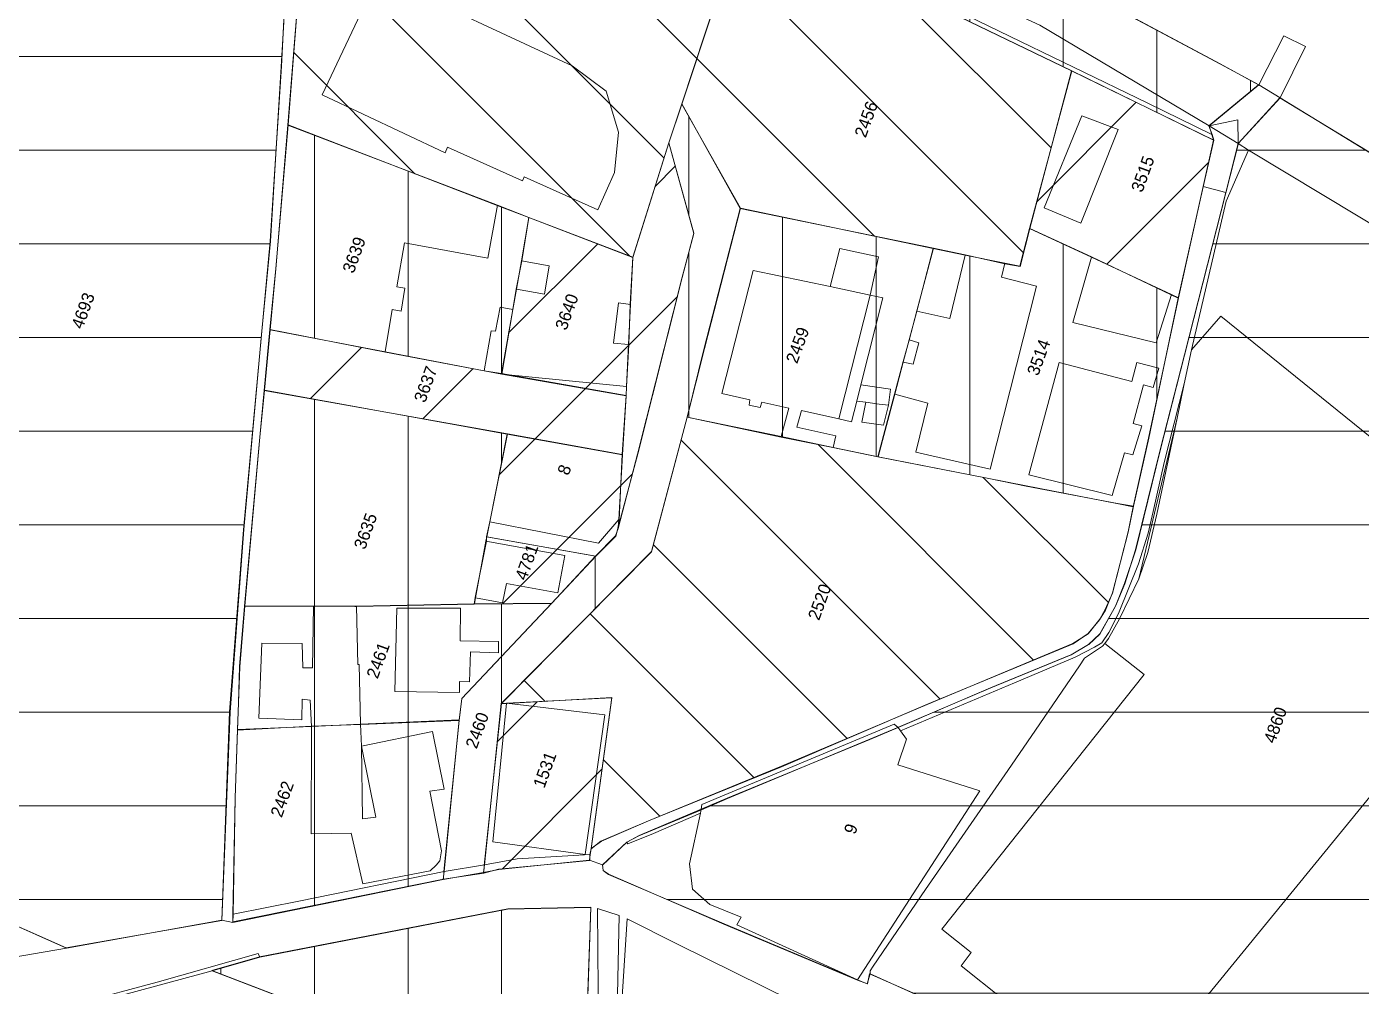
# Model space of a CAD drawing. Header units: metres. Extents: x -334141 to -333355, y -28147 to -27441.
# Drawn here: x -333909.1 to -333773.3, y -27650.4 to -27552.8 of the extents above; entities that cross this region are included whole.
import ezdxf

# ---------------------------------------------------------------- set-up
doc = ezdxf.new("R2010")
doc.units = ezdxf.units.M
for name, color, linetype, lineweight, true_color in [('EB-04-GRAIN-285-886', 7, 'CONTINUOUS', 18, 0xded5c8), ('EB-04-GRAIN-886-2329', 7, 'CONTINUOUS', 18, 0xc8bcac), ('EB-04-GRAIN-OVER-2329', 7, 'CONTINUOUS', 18, 0x9a856d), ('EB-04-GRAIN-UNDER-285', 7, 'CONTINUOUS', 18, 0xeee9e1), ('EB-BASE-DIVIDING', 7, 'CONTINUOUS', 18, 0xc8bcac), ('EB-BASE-EASEMENTS', 7, 'CONTINUOUS', 18, 0x71806b), ('EB-BASE-PARCEL-NUMBERS', 7, 'CONTINUOUS', 9, 0x8a8d90), ('EB-BASE-PARCELS', 7, 'CONTINUOUS', 18, 0x8a8d90), ('EB-BASE-SECTIONS', 7, 'CONTINUOUS', 9, 0xded8cf), ('EB-BASE-SHEETS', 7, 'CONTINUOUS', 9, 0xded8cf), ('EB-BASE-STRUCTURES', 7, 'CONTINUOUS', 18, 0x4e504d)]:
    doc.layers.add(name, color=color, linetype=linetype, lineweight=lineweight, true_color=true_color)
doc.styles.add('OD-INTER', font='Inter.ttf')

msp = doc.modelspace()

# ---------------------------------------------------------------- hatches: boundary and pattern name
at = {"layer": 'EB-04-GRAIN-285-886', "transparency": 33554630}
h = msp.add_hatch(dxfattribs=at)
h.set_pattern_fill('ANSI31', color=256, scale=3, angle=45)
h.paths.add_polyline_path([(-333878.1, -27527.64), (-333876.05, -27524.71), (-333874.23, -27520.22), (-333858.86, -27525.54), (-333841.22, -27531.71), (-333840.94, -27531.83), (-333831.71, -27535.16), (-333821.93, -27538.83), (-333810.75, -27544.56), (-333801.83, -27548.98), (-333787.66, -27556.58), (-333783.75, -27558.72), (-333788.81, -27562.87), (-333788.47, -27563.77), (-333788.3, -27564.33), (-333802.77, -27557.27), (-333826.35, -27545.89), (-333836.41, -27542.32), (-333849.57, -27537.64), (-333849.57, -27537.52), (-333878.1, -27527.64)])
h = msp.add_hatch(dxfattribs=at)
h.set_pattern_fill('ANSI31', color=256, scale=3, angle=45)
h.paths.add_polyline_path([(-333848.95, -27603.82), (-333846.92, -27596.23), (-333842.4, -27578.3), (-333841.22, -27573.79), (-333843.76, -27564.59), (-333842.42, -27560.65), (-333836.5, -27571.29), (-333840.15, -27585.48), (-333841.88, -27592.52), (-333845.51, -27606.16), (-333852.61, -27613.35), (-333860.78, -27621.61), (-333862.56, -27638.09), (-333862.59, -27638.86), (-333866.68, -27639.49), (-333866.66, -27638.72), (-333865.09, -27623.34), (-333864.83, -27621.13), (-333855.7, -27611.46), (-333851.17, -27606.63), (-333849.16, -27604.59), (-333848.95, -27603.82)])
h = msp.add_hatch(dxfattribs=at)
h.set_pattern_fill('ANSI31', color=256, scale=3, angle=45)
h.paths.add_polyline_path([(-333882.49, -27562.78), (-333861.21, -27570.97), (-333858.01, -27572.19), (-333858.72, -27576.61), (-333859.29, -27579.48), (-333859.64, -27581.57), (-333860.79, -27588.08), (-333862.54, -27587.8), (-333872.57, -27585.89), (-333884.34, -27583.59), (-333883.75, -27577.39), (-333882.49, -27562.78)])
h = msp.add_hatch(dxfattribs=at)
h.set_pattern_fill('ANSI31', color=256, scale=3, angle=45)
h.paths.add_polyline_path([(-333832.32, -27594.53), (-333841.88, -27592.52), (-333840.15, -27585.48), (-333836.5, -27571.29), (-333816.83, -27575.31), (-333818.54, -27581.69), (-333819.29, -27584.66), (-333819.93, -27586.86), (-333820.78, -27590.16), (-333822.49, -27596.54), (-333827.08, -27595.6), (-333832.32, -27594.53)])
h = msp.add_hatch(dxfattribs=at)
h.set_pattern_fill('ANSI31', color=256, scale=3, angle=45)
h.paths.add_polyline_path([(-333807.41, -27599.51), (-333811.36, -27598.71), (-333822.49, -27596.54), (-333820.78, -27590.16), (-333819.93, -27586.86), (-333819.29, -27584.66), (-333818.54, -27581.69), (-333816.83, -27575.31), (-333813.62, -27575.98), (-333809.58, -27576.9), (-333808.01, -27577.18), (-333807.04, -27573.33), (-333800.76, -27576.21), (-333792.65, -27580.05), (-333791.92, -27580.41), (-333794.93, -27594.63), (-333796.47, -27601.57), (-333798.12, -27601.28), (-333807.41, -27599.51)])
h = msp.add_hatch(dxfattribs=at)
h.set_pattern_fill('ANSI31', color=256, scale=3, angle=45)
h.paths.add_polyline_path([(-333884.92, -27589.78), (-333860.18, -27594.21), (-333861.97, -27603.14), (-333862.31, -27604.68), (-333862.32, -27605.12), (-333863.45, -27610.86), (-333863.57, -27611.52), (-333875.52, -27611.76), (-333875.7, -27611.76), (-333879.87, -27611.72), (-333886.9, -27611.69), (-333885.37, -27594.54), (-333884.92, -27589.78)])
h = msp.add_hatch(dxfattribs=at)
h.set_pattern_fill('ANSI31', color=256, scale=3, angle=45)
h.paths.add_polyline_path([(-333875.52, -27611.76), (-333863.57, -27611.52), (-333855.7, -27611.46), (-333864.83, -27621.13), (-333865.09, -27623.34), (-333875.11, -27623.77), (-333880.11, -27623.92), (-333887.63, -27624.32), (-333887.53, -27621.55), (-333887.4, -27617.89), (-333886.9, -27611.69), (-333879.87, -27611.72), (-333875.7, -27611.76), (-333875.52, -27611.76)])
h = msp.add_hatch(dxfattribs=at)
h.set_pattern_fill('ANSI31', color=256, scale=3, angle=45)
h.paths.add_polyline_path([(-333875.11, -27623.77), (-333865.09, -27623.34), (-333866.66, -27638.72), (-333866.68, -27639.49), (-333888.13, -27643.84), (-333888.1, -27643.07), (-333887.87, -27631.2), (-333887.63, -27624.32), (-333880.11, -27623.92), (-333875.11, -27623.77)])
h = msp.add_hatch(dxfattribs=at)
h.set_pattern_fill('ANSI31', color=256, scale=3, angle=45)
h.paths.add_polyline_path([(-333885.39, -27647.38), (-333860.12, -27642.5), (-333851.69, -27642.35), (-333852.43, -27663.31), (-333871.8, -27655.85), (-333890.25, -27648.76), (-333885.39, -27647.38)])
at = {"layer": 'EB-04-GRAIN-886-2329', "transparency": 33554630}
h = msp.add_hatch(dxfattribs=at)
h.set_pattern_fill('ANSI31', color=256, scale=3, angle=90)
h.paths.add_polyline_path([(-333843.76, -27564.59), (-333847.42, -27576.23), (-333858.01, -27572.19), (-333861.21, -27570.97), (-333882.49, -27562.78), (-333881.49, -27550.16), (-333879.11, -27535.26), (-333878.1, -27527.64), (-333849.57, -27537.52), (-333849.57, -27537.64), (-333836.41, -27542.32), (-333842.42, -27560.65), (-333843.76, -27564.59)])
h = msp.add_hatch(dxfattribs=at)
h.set_pattern_fill('ANSI31', color=256, scale=3, angle=90)
h.paths.add_polyline_path([(-333842.42, -27560.65), (-333836.41, -27542.32), (-333826.35, -27545.89), (-333802.77, -27557.27), (-333807.04, -27573.33), (-333808.01, -27577.18), (-333809.58, -27576.9), (-333813.62, -27575.98), (-333816.83, -27575.31), (-333836.5, -27571.29), (-333842.42, -27560.65)])
h = msp.add_hatch(dxfattribs=at)
h.set_pattern_fill('ANSI31', color=256, scale=3, angle=90)
h.paths.add_polyline_path([(-333860.22, -27621.63), (-333860.78, -27621.61), (-333852.61, -27613.35), (-333845.51, -27606.16), (-333841.88, -27592.52), (-333832.32, -27594.53), (-333827.08, -27595.6), (-333822.49, -27596.54), (-333811.36, -27598.71), (-333807.41, -27599.51), (-333798.12, -27601.28), (-333796.47, -27601.57), (-333797.02, -27604.21), (-333798.63, -27610.37), (-333799.34, -27612.12), (-333799.93, -27613.1), (-333801.09, -27614.5), (-333802.61, -27615.56), (-333817.45, -27621.69), (-333832.3, -27628.05), (-333845.83, -27633.57), (-333850.62, -27635.62), (-333851.67, -27636.36), (-333849.55, -27621.01), (-333860.22, -27621.63)])
at = {"layer": 'EB-04-GRAIN-OVER-2329', "transparency": 33554630}
h = msp.add_hatch(dxfattribs=at)
h.set_pattern_fill('ANSI31', color=256, scale=3, angle=135)
h.paths.add_polyline_path([(-333910.77, -27527.26), (-333909.56, -27527.19), (-333883.23, -27539.11), (-333882.78, -27550.01), (-333883.21, -27556.87), (-333884.3, -27574.6), (-333885.19, -27584.11), (-333887, -27603.92), (-333888.4, -27622.52), (-333889.24, -27643.69), (-333905.07, -27646.46), (-333937.52, -27632.11), (-333952.93, -27625.35), (-333954.19, -27624.41), (-333954.73, -27623.84), (-333955.07, -27623.05), (-333955.32, -27622.15), (-333955.28, -27621.16), (-333954.97, -27620.28), (-333944.12, -27596.02), (-333932.25, -27569.24), (-333922.3, -27547.17), (-333914.75, -27530.01), (-333914.07, -27529.03), (-333913.11, -27528.07), (-333912.17, -27527.54), (-333910.77, -27527.26)])
h = msp.add_hatch(dxfattribs=at)
h.set_pattern_fill('ANSI31', color=256, scale=3, angle=135)
h.paths.add_polyline_path([(-333802.46, -27658.63), (-333818.4, -27651.3), (-333823.33, -27649.13), (-333823.55, -27650.12), (-333824.55, -27649.75), (-333838.15, -27644.05), (-333849.91, -27638.98), (-333850.45, -27638.62), (-333850.52, -27638.07), (-333848.03, -27635.71), (-333846.81, -27635.09), (-333840.42, -27632.43), (-333837.79, -27631.3), (-333823.32, -27625.26), (-333820.4, -27624.03), (-333811.01, -27620.03), (-333802.83, -27616.66), (-333801.04, -27615.61), (-333799.89, -27614.54), (-333798.31, -27611.71), (-333797.39, -27609.41), (-333796.25, -27606.01), (-333793.77, -27595.89), (-333791.3, -27586.21), (-333787.1, -27569.7), (-333785.81, -27564.64), (-333781.58, -27560.02), (-333765.9, -27569.56), (-333750.13, -27579.33), (-333733.37, -27589.69), (-333714.62, -27601.35), (-333719.57, -27605.06), (-333721.48, -27606.77), (-333723.3, -27608.59), (-333738.33, -27622.71), (-333760.56, -27644.02), (-333783.27, -27665.64), (-333802.46, -27658.63)])
at = {"layer": 'EB-04-GRAIN-UNDER-285', "transparency": 33554630}
h = msp.add_hatch(dxfattribs=at)
h.set_pattern_fill('ANSI31', color=256, scale=3)
h.paths.add_polyline_path([(-333791.92, -27580.41), (-333792.65, -27580.05), (-333800.76, -27576.21), (-333807.04, -27573.33), (-333802.77, -27557.27), (-333788.3, -27564.33), (-333789.39, -27569.07), (-333791.92, -27580.41)])
h = msp.add_hatch(dxfattribs=at)
h.set_pattern_fill('ANSI31', color=256, scale=3)
h.paths.add_polyline_path([(-333847.42, -27576.23), (-333843.76, -27564.59), (-333841.22, -27573.79), (-333842.4, -27578.3), (-333846.92, -27596.23), (-333848.95, -27603.82), (-333848.82, -27602.94), (-333848.49, -27596.29), (-333848.1, -27590.31), (-333848.07, -27589.42), (-333847.82, -27585.1), (-333847.68, -27581), (-333847.42, -27576.23)])
h = msp.add_hatch(dxfattribs=at)
h.set_pattern_fill('ANSI31', color=256, scale=3)
h.paths.add_polyline_path([(-333847.68, -27581), (-333847.82, -27585.1), (-333848.07, -27589.42), (-333848.1, -27590.31), (-333860.79, -27588.08), (-333859.64, -27581.57), (-333859.29, -27579.48), (-333858.72, -27576.61), (-333858.01, -27572.19), (-333847.42, -27576.23), (-333847.68, -27581)])
h = msp.add_hatch(dxfattribs=at)
h.set_pattern_fill('ANSI31', color=256, scale=3)
h.paths.add_polyline_path([(-333848.1, -27590.31), (-333848.49, -27596.29), (-333860.18, -27594.21), (-333884.92, -27589.78), (-333884.34, -27583.59), (-333872.57, -27585.89), (-333862.54, -27587.8), (-333860.79, -27588.08), (-333848.1, -27590.31)])
h = msp.add_hatch(dxfattribs=at)
h.set_pattern_fill('ANSI31', color=256, scale=3)
h.paths.add_polyline_path([(-333848.82, -27602.94), (-333848.95, -27603.82), (-333849.16, -27604.59), (-333851.17, -27606.63), (-333862.31, -27604.68), (-333861.97, -27603.14), (-333860.18, -27594.21), (-333848.49, -27596.29), (-333848.82, -27602.94)])
h = msp.add_hatch(dxfattribs=at)
h.set_pattern_fill('ANSI31', color=256, scale=3)
h.paths.add_polyline_path([(-333862.32, -27605.12), (-333862.31, -27604.68), (-333851.17, -27606.63), (-333855.7, -27611.46), (-333863.57, -27611.52), (-333863.45, -27610.86), (-333862.32, -27605.12)])
h = msp.add_hatch(dxfattribs=at)
h.set_pattern_fill('ANSI31', color=256, scale=3)
h.paths.add_polyline_path([(-333860.78, -27621.61), (-333860.22, -27621.63), (-333849.55, -27621.01), (-333851.67, -27636.36), (-333851.78, -27637.02), (-333851.8, -27637.58), (-333861.09, -27638.47), (-333862.59, -27638.86), (-333862.56, -27638.09), (-333860.78, -27621.61)])

# ---------------------------------------------------------------- linework, layer by layer
at = {"layer": 'EB-04-GRAIN-285-886'}
for points in [[(-333878.1, -27527.64), (-333876.05, -27524.71), (-333874.23, -27520.22), (-333858.86, -27525.54), (-333841.22, -27531.71), (-333840.94, -27531.83), (-333831.71, -27535.16), (-333821.93, -27538.83), (-333810.75, -27544.56), (-333801.83, -27548.98), (-333787.66, -27556.58), (-333783.75, -27558.72), (-333788.81, -27562.87), (-333788.47, -27563.77), (-333788.3, -27564.33), (-333802.77, -27557.27), (-333826.35, -27545.89), (-333836.41, -27542.32), (-333849.57, -27537.64), (-333849.57, -27537.52), (-333878.1, -27527.64)], [(-333848.95, -27603.82), (-333846.92, -27596.23), (-333842.4, -27578.3), (-333841.22, -27573.79), (-333843.76, -27564.59), (-333842.42, -27560.65), (-333836.5, -27571.29), (-333840.15, -27585.48), (-333841.88, -27592.52), (-333845.51, -27606.16), (-333852.61, -27613.35), (-333860.78, -27621.61), (-333862.56, -27638.09), (-333862.59, -27638.86), (-333866.68, -27639.49), (-333866.66, -27638.72), (-333865.09, -27623.34), (-333864.83, -27621.13), (-333855.7, -27611.46), (-333851.17, -27606.63), (-333849.16, -27604.59), (-333848.95, -27603.82)], [(-333882.49, -27562.78), (-333861.21, -27570.97), (-333858.01, -27572.19), (-333858.72, -27576.61), (-333859.29, -27579.48), (-333859.64, -27581.57), (-333860.79, -27588.08), (-333862.54, -27587.8), (-333872.57, -27585.89), (-333884.34, -27583.59), (-333883.75, -27577.39), (-333882.49, -27562.78)], [(-333832.32, -27594.53), (-333841.88, -27592.52), (-333840.15, -27585.48), (-333836.5, -27571.29), (-333816.83, -27575.31), (-333818.54, -27581.69), (-333819.29, -27584.66), (-333819.93, -27586.86), (-333820.78, -27590.16), (-333822.49, -27596.54), (-333827.08, -27595.6), (-333832.32, -27594.53)], [(-333807.41, -27599.51), (-333811.36, -27598.71), (-333822.49, -27596.54), (-333820.78, -27590.16), (-333819.93, -27586.86), (-333819.29, -27584.66), (-333818.54, -27581.69), (-333816.83, -27575.31), (-333813.62, -27575.98), (-333809.58, -27576.9), (-333808.01, -27577.18), (-333807.04, -27573.33), (-333800.76, -27576.21), (-333792.65, -27580.05), (-333791.92, -27580.41), (-333794.93, -27594.63), (-333796.47, -27601.57), (-333798.12, -27601.28), (-333807.41, -27599.51)], [(-333884.92, -27589.78), (-333860.18, -27594.21), (-333861.97, -27603.14), (-333862.31, -27604.68), (-333862.32, -27605.12), (-333863.45, -27610.86), (-333863.57, -27611.52), (-333875.52, -27611.76), (-333875.7, -27611.76), (-333879.87, -27611.72), (-333886.9, -27611.69), (-333885.37, -27594.54), (-333884.92, -27589.78)], [(-333875.52, -27611.76), (-333863.57, -27611.52), (-333855.7, -27611.46), (-333864.83, -27621.13), (-333865.09, -27623.34), (-333875.11, -27623.77), (-333880.11, -27623.92), (-333887.63, -27624.32), (-333887.53, -27621.55), (-333887.4, -27617.89), (-333886.9, -27611.69), (-333879.87, -27611.72), (-333875.7, -27611.76), (-333875.52, -27611.76)], [(-333875.11, -27623.77), (-333865.09, -27623.34), (-333866.66, -27638.72), (-333866.68, -27639.49), (-333888.13, -27643.84), (-333888.1, -27643.07), (-333887.87, -27631.2), (-333887.63, -27624.32), (-333880.11, -27623.92), (-333875.11, -27623.77)], [(-333885.39, -27647.38), (-333860.12, -27642.5), (-333851.69, -27642.35), (-333852.43, -27663.31), (-333871.8, -27655.85), (-333890.25, -27648.76), (-333885.39, -27647.38)]]:
    msp.add_lwpolyline(points, close=True, dxfattribs=at)
at = {"layer": 'EB-04-GRAIN-886-2329'}
for points in [[(-333843.76, -27564.59), (-333847.42, -27576.23), (-333858.01, -27572.19), (-333861.21, -27570.97), (-333882.49, -27562.78), (-333881.49, -27550.16), (-333879.11, -27535.26), (-333878.1, -27527.64), (-333849.57, -27537.52), (-333849.57, -27537.64), (-333836.41, -27542.32), (-333842.42, -27560.65), (-333843.76, -27564.59)], [(-333842.42, -27560.65), (-333836.41, -27542.32), (-333826.35, -27545.89), (-333802.77, -27557.27), (-333807.04, -27573.33), (-333808.01, -27577.18), (-333809.58, -27576.9), (-333813.62, -27575.98), (-333816.83, -27575.31), (-333836.5, -27571.29), (-333842.42, -27560.65)], [(-333860.22, -27621.63), (-333860.78, -27621.61), (-333852.61, -27613.35), (-333845.51, -27606.16), (-333841.88, -27592.52), (-333832.32, -27594.53), (-333827.08, -27595.6), (-333822.49, -27596.54), (-333811.36, -27598.71), (-333807.41, -27599.51), (-333798.12, -27601.28), (-333796.47, -27601.57), (-333797.02, -27604.21), (-333798.63, -27610.37), (-333799.34, -27612.12), (-333799.93, -27613.1), (-333801.09, -27614.5), (-333802.61, -27615.56), (-333817.45, -27621.69), (-333832.3, -27628.05), (-333845.83, -27633.57), (-333850.62, -27635.62), (-333851.67, -27636.36), (-333849.55, -27621.01), (-333860.22, -27621.63)]]:
    msp.add_lwpolyline(points, close=True, dxfattribs=at)
at = {"layer": 'EB-04-GRAIN-OVER-2329'}
for points in [[(-333909.56, -27527.19), (-333883.23, -27539.11), (-333882.78, -27550.01), (-333883.21, -27556.87), (-333884.3, -27574.6), (-333885.19, -27584.11), (-333887, -27603.92), (-333888.4, -27622.52), (-333889.24, -27643.69), (-333905.07, -27646.46), (-333937.52, -27632.11)], [(-333818.4, -27651.3), (-333823.33, -27649.13), (-333823.55, -27650.12), (-333824.55, -27649.75), (-333838.15, -27644.05), (-333849.91, -27638.98), (-333850.45, -27638.62), (-333850.52, -27638.07), (-333848.03, -27635.71), (-333846.81, -27635.09), (-333840.42, -27632.43), (-333837.79, -27631.3), (-333823.32, -27625.26), (-333820.4, -27624.03), (-333811.01, -27620.03), (-333802.83, -27616.66), (-333801.04, -27615.61), (-333799.89, -27614.54), (-333798.31, -27611.71), (-333797.39, -27609.41), (-333796.25, -27606.01), (-333793.77, -27595.89), (-333791.3, -27586.21), (-333787.1, -27569.7), (-333785.81, -27564.64), (-333781.58, -27560.02), (-333765.9, -27569.56)]]:
    msp.add_lwpolyline(points, dxfattribs=at)
at = {"layer": 'EB-04-GRAIN-UNDER-285'}
for points in [[(-333791.92, -27580.41), (-333792.65, -27580.05), (-333800.76, -27576.21), (-333807.04, -27573.33), (-333802.77, -27557.27), (-333788.3, -27564.33), (-333789.39, -27569.07), (-333791.92, -27580.41)], [(-333847.42, -27576.23), (-333843.76, -27564.59), (-333841.22, -27573.79), (-333842.4, -27578.3), (-333846.92, -27596.23), (-333848.95, -27603.82), (-333848.82, -27602.94), (-333848.49, -27596.29), (-333848.1, -27590.31), (-333848.07, -27589.42), (-333847.82, -27585.1), (-333847.68, -27581), (-333847.42, -27576.23)], [(-333847.68, -27581), (-333847.82, -27585.1), (-333848.07, -27589.42), (-333848.1, -27590.31), (-333860.79, -27588.08), (-333859.64, -27581.57), (-333859.29, -27579.48), (-333858.72, -27576.61), (-333858.01, -27572.19), (-333847.42, -27576.23), (-333847.68, -27581)], [(-333848.1, -27590.31), (-333848.49, -27596.29), (-333860.18, -27594.21), (-333884.92, -27589.78), (-333884.34, -27583.59), (-333872.57, -27585.89), (-333862.54, -27587.8), (-333860.79, -27588.08), (-333848.1, -27590.31)], [(-333848.82, -27602.94), (-333848.95, -27603.82), (-333849.16, -27604.59), (-333851.17, -27606.63), (-333862.31, -27604.68), (-333861.97, -27603.14), (-333860.18, -27594.21), (-333848.49, -27596.29), (-333848.82, -27602.94)], [(-333862.32, -27605.12), (-333862.31, -27604.68), (-333851.17, -27606.63), (-333855.7, -27611.46), (-333863.57, -27611.52), (-333863.45, -27610.86), (-333862.32, -27605.12)], [(-333860.78, -27621.61), (-333860.22, -27621.63), (-333849.55, -27621.01), (-333851.67, -27636.36), (-333851.78, -27637.02), (-333851.8, -27637.58), (-333861.09, -27638.47), (-333862.59, -27638.86), (-333862.56, -27638.09), (-333860.78, -27621.61)]]:
    msp.add_lwpolyline(points, close=True, dxfattribs=at)
at = {"layer": 'EB-BASE-DIVIDING'}
for points in [[(-333783.73, -27558.72), (-333781.18, -27553.74), (-333778.97, -27554.82), (-333781.54, -27560.04)], [(-333781.54, -27560.04), (-333783.73, -27558.72)], [(-333785.84, -27564.69), (-333788.78, -27562.87)], [(-333789.38, -27569.06), (-333787.1, -27569.65)], [(-333851.83, -27637.55), (-333850.51, -27638.03)], [(-333849.25, -27665.23), (-333848.94, -27649.6), (-333848.81, -27643.19), (-333851.02, -27642.47), (-333850.91, -27654.86), (-333851.16, -27670.54), (-333851.08, -27679.91), (-333851.22, -27690.12), (-333851.19, -27693.47), (-333852.43, -27702.57), (-333853.86, -27712.87), (-333854.28, -27715.71), (-333854.31, -27716.57), (-333854.07, -27718.33), (-333854.1, -27721.02), (-333855.71, -27722.41)], [(-333889.24, -27643.64), (-333888.1, -27643.89)], [(-333922.86, -27649.54), (-333905.03, -27646.51)], [(-333885.38, -27647.42), (-333885.55, -27647.05), (-333895.82, -27649.95), (-333903.64, -27652.05), (-333909.64, -27652.28), (-333920.4, -27653.41), (-333927.22, -27653.92), (-333937.75, -27655.88), (-333951.78, -27658.59), (-333962.28, -27660.46), (-333967.75, -27661.87), (-333972.51, -27663.36), (-333973.68, -27663.83), (-333974.52, -27664.29), (-333974.31, -27664.67)], [(-333890.21, -27648.8), (-333903.39, -27652.36), (-333912.3, -27652.82)]]:
    msp.add_lwpolyline(points, dxfattribs=at)
at = {"layer": 'EB-BASE-EASEMENTS'}
for points in [[(-333788.5, -27563.75), (-333795.01, -27560.56), (-333810.13, -27553.25), (-333823.95, -27546.53), (-333826.5, -27545.37), (-333834.51, -27542.52), (-333842.54, -27539.54), (-333848.61, -27537.35), (-333848.01, -27535.26)], [(-333873.3, -27547.6), (-333879.03, -27559.74)], [(-333879.03, -27559.74), (-333866.52, -27565.61), (-333866.28, -27565.04), (-333858.65, -27568.48), (-333858.49, -27568.08), (-333850.97, -27571.43), (-333849.27, -27567.63), (-333848.89, -27563.51), (-333850.14, -27559.35), (-333853.58, -27556.77), (-333873.3, -27547.6)], [(-333827.34, -27579.23), (-333826.35, -27575.34), (-333822.41, -27576.19), (-333823.26, -27580.1)], [(-333823.26, -27580.1), (-333821.99, -27580.37), (-333824.21, -27589.2)], [(-333820.18, -27624.4), (-333808.58, -27619.51), (-333802.41, -27616.9), (-333800.44, -27615.89), (-333799.69, -27615.46), (-333798.99, -27614.39), (-333797.99, -27612.47), (-333795.97, -27607.41), (-333795, -27604.31), (-333794.49, -27602.11), (-333793.36, -27597.13), (-333791.31, -27589.13)], [(-333824.63, -27590.87), (-333825.17, -27592.97), (-333826.46, -27592.69)], [(-333823.71, -27590.99), (-333824.12, -27593.02), (-333821.91, -27593.32), (-333821.39, -27591.28)], [(-333848.03, -27635.74), (-333847.93, -27635.9), (-333845.32, -27634.85), (-333840.53, -27632.77)], [(-333862.52, -27638.04), (-333859.19, -27637.43), (-333851.75, -27636.97)], [(-333888.08, -27643.05), (-333881.22, -27641.68), (-333866.63, -27638.71)], [(-333866.63, -27638.71), (-333862.52, -27638.04)]]:
    msp.add_lwpolyline(points, dxfattribs=at)
at = {"layer": 'EB-BASE-PARCELS'}
for points in [[(-333882.51, -27562.8), (-333881.51, -27550.12), (-333879.12, -27535.28), (-333878.12, -27527.64)], [(-333831.72, -27535.2), (-333821.92, -27538.88), (-333810.79, -27544.56), (-333801.82, -27549.02), (-333787.62, -27556.61), (-333783.73, -27558.72)], [(-333889.24, -27643.64), (-333888.44, -27622.48), (-333887.04, -27603.96), (-333885.2, -27584.14), (-333884.32, -27574.62), (-333883.16, -27556.82), (-333882.81, -27550.03), (-333883.22, -27539.09)], [(-333842.42, -27560.68), (-333836.36, -27542.37)], [(-333802.74, -27557.28), (-333826.33, -27545.91), (-333836.36, -27542.37)], [(-333802.74, -27557.28), (-333807.06, -27573.32)], [(-333788.33, -27564.32), (-333802.74, -27557.28)], [(-333783.73, -27558.72), (-333788.78, -27562.87)], [(-333785.84, -27564.69), (-333781.54, -27560.04)], [(-333781.54, -27560.04), (-333765.9, -27569.62), (-333750.17, -27579.29), (-333733.4, -27589.67), (-333714.61, -27601.36)], [(-333843.74, -27564.6), (-333842.42, -27560.68)], [(-333836.48, -27571.25), (-333842.42, -27560.68)], [(-333884.32, -27583.62), (-333883.74, -27577.43), (-333882.51, -27562.8)], [(-333882.51, -27562.8), (-333861.2, -27570.96)], [(-333788.78, -27562.87), (-333788.5, -27563.75)], [(-333788.5, -27563.75), (-333788.33, -27564.32)], [(-333848.92, -27603.81), (-333846.94, -27596.26), (-333842.39, -27578.26), (-333841.2, -27573.83), (-333843.74, -27564.6)], [(-333847.43, -27576.26), (-333843.74, -27564.6)], [(-333788.33, -27564.32), (-333789.38, -27569.06)], [(-333787.1, -27569.65), (-333785.84, -27564.69)], [(-333787.05, -27570.53), (-333784.79, -27565.35)], [(-333789.38, -27569.06), (-333791.89, -27580.37)], [(-333820.43, -27624.06), (-333811.03, -27620.02), (-333802.85, -27616.66), (-333801.01, -27615.62), (-333799.9, -27614.58), (-333798.32, -27611.73), (-333797.37, -27609.44), (-333796.26, -27606.01), (-333793.76, -27595.84), (-333791.3, -27586.16), (-333787.1, -27569.65)], [(-333790.58, -27585.66), (-333787.05, -27570.53)], [(-333861.2, -27570.96), (-333857.99, -27572.19)], [(-333858.75, -27576.59), (-333857.99, -27572.19)], [(-333857.99, -27572.19), (-333847.43, -27576.26)], [(-333836.48, -27571.25), (-333840.12, -27585.53), (-333841.9, -27592.5)], [(-333816.87, -27575.36), (-333836.48, -27571.25)], [(-333807.06, -27573.32), (-333808.04, -27577.16), (-333809.56, -27576.85)], [(-333807.06, -27573.32), (-333800.76, -27576.25)], [(-333847.43, -27576.26), (-333847.66, -27581.03)], [(-333816.87, -27575.36), (-333818.54, -27581.71)], [(-333813.59, -27576.03), (-333816.87, -27575.36)], [(-333809.56, -27576.85), (-333813.59, -27576.03)], [(-333800.76, -27576.25), (-333792.61, -27580.03)], [(-333859.26, -27579.49), (-333858.75, -27576.59)], [(-333859.62, -27581.57), (-333859.26, -27579.49)], [(-333791.89, -27580.37), (-333794.94, -27594.65), (-333796.5, -27601.62)], [(-333792.61, -27580.03), (-333791.89, -27580.37)], [(-333860.76, -27588.13), (-333859.62, -27581.57)], [(-333847.66, -27581.03), (-333847.86, -27585.1)], [(-333818.54, -27581.71), (-333819.32, -27584.65)], [(-333884.91, -27589.76), (-333884.32, -27583.62)], [(-333884.32, -27583.62), (-333872.61, -27585.86)], [(-333847.86, -27585.1), (-333848.07, -27589.39)], [(-333819.32, -27584.65), (-333819.91, -27586.9)], [(-333791.31, -27589.13), (-333790.58, -27585.66)], [(-333872.61, -27585.86), (-333862.56, -27587.79)], [(-333819.91, -27586.9), (-333820.77, -27590.15)], [(-333862.56, -27587.79), (-333860.76, -27588.13)], [(-333848.11, -27590.35), (-333860.76, -27588.13)], [(-333886.94, -27611.72), (-333885.36, -27594.54), (-333884.91, -27589.76)], [(-333860.2, -27594.25), (-333884.91, -27589.76)], [(-333848.07, -27589.39), (-333848.11, -27590.35)], [(-333792.04, -27592.6), (-333791.31, -27589.13)], [(-333848.11, -27590.35), (-333848.47, -27596.34)], [(-333820.77, -27590.15), (-333822.45, -27596.53)], [(-333841.9, -27592.5), (-333845.52, -27606.2), (-333852.57, -27613.32), (-333860.8, -27621.62)], [(-333832.33, -27594.48), (-333841.9, -27592.5)], [(-333795.95, -27608.95), (-333795.02, -27606.25), (-333794.1, -27602.38), (-333792.68, -27595.63), (-333792.04, -27592.6)], [(-333860.2, -27594.25), (-333861.97, -27603.14)], [(-333848.47, -27596.34), (-333860.2, -27594.25)], [(-333827.05, -27595.58), (-333832.33, -27594.48)], [(-333848.47, -27596.34), (-333848.86, -27602.92)], [(-333822.45, -27596.53), (-333827.05, -27595.58)], [(-333811.38, -27598.7), (-333822.45, -27596.53)], [(-333807.4, -27599.48), (-333811.38, -27598.7)], [(-333798.16, -27601.29), (-333807.4, -27599.48)], [(-333796.5, -27601.62), (-333797.03, -27604.16), (-333798.63, -27610.39), (-333799.37, -27612.07), (-333799.92, -27613.05), (-333801.08, -27614.53), (-333802.64, -27615.51), (-333817.46, -27621.74), (-333832.28, -27628), (-333845.83, -27633.56), (-333850.66, -27635.63), (-333851.67, -27636.41)], [(-333796.5, -27601.62), (-333798.16, -27601.29)], [(-333861.97, -27603.14), (-333862.28, -27604.67)], [(-333848.86, -27602.92), (-333848.92, -27603.81)], [(-333862.28, -27604.67), (-333862.36, -27605.12)], [(-333851.22, -27606.63), (-333862.28, -27604.67)], [(-333851.22, -27606.63), (-333849.19, -27604.56), (-333848.92, -27603.81)], [(-333862.36, -27605.12), (-333863.42, -27610.89)], [(-333855.65, -27611.42), (-333851.22, -27606.63)], [(-333799.41, -27615.51), (-333799.02, -27615.01), (-333797.89, -27613.02), (-333795.95, -27608.95)], [(-333863.53, -27611.49), (-333875.54, -27611.74)], [(-333865.09, -27623.3), (-333864.81, -27621.11), (-333855.65, -27611.42)], [(-333863.42, -27610.89), (-333863.53, -27611.49)], [(-333863.53, -27611.49), (-333855.65, -27611.42)], [(-333887.64, -27624.27), (-333887.55, -27621.54), (-333887.43, -27617.86), (-333886.94, -27611.72)], [(-333879.9, -27611.73), (-333886.94, -27611.72)], [(-333875.54, -27611.74), (-333875.71, -27611.74), (-333879.9, -27611.73)], [(-333801.98, -27617.78), (-333801.45, -27617), (-333799.64, -27615.8), (-333799.41, -27615.51)], [(-333806.46, -27624.32), (-333801.98, -27617.78)], [(-333860.26, -27621.59), (-333849.57, -27621.03), (-333851.67, -27636.41)], [(-333860.8, -27621.62), (-333862.52, -27638.04)], [(-333860.8, -27621.62), (-333860.26, -27621.59)], [(-333880.1, -27623.95), (-333875.12, -27623.74)], [(-333875.12, -27623.74), (-333865.09, -27623.3)], [(-333866.63, -27638.71), (-333865.09, -27623.3)], [(-333888.08, -27643.05), (-333887.88, -27631.21), (-333887.64, -27624.27)], [(-333887.64, -27624.27), (-333880.1, -27623.95)], [(-333840.45, -27632.38), (-333837.82, -27631.26), (-333823.3, -27625.3), (-333820.43, -27624.06)], [(-333823.28, -27649.1), (-333823.27, -27648.8), (-333822.98, -27648.32), (-333817.63, -27640.55), (-333809.26, -27628.43), (-333806.46, -27624.32)], [(-333952.91, -27625.33), (-333937.5, -27632.07), (-333905.03, -27646.51)], [(-333848.03, -27635.74), (-333846.76, -27635.05), (-333840.45, -27632.38)], [(-333850.51, -27638.03), (-333848.03, -27635.74)], [(-333851.75, -27636.97), (-333851.83, -27637.55)], [(-333851.67, -27636.41), (-333851.75, -27636.97)], [(-333866.71, -27639.51), (-333866.63, -27638.71)], [(-333851.83, -27637.55), (-333861.05, -27638.52), (-333862.6, -27638.82)], [(-333862.52, -27638.04), (-333862.6, -27638.82)], [(-333824.57, -27649.73), (-333838.11, -27644.03), (-333849.88, -27639), (-333850.44, -27638.62), (-333850.51, -27638.03)], [(-333866.71, -27639.51), (-333888.1, -27643.89)], [(-333862.6, -27638.82), (-333866.71, -27639.51)], [(-333885.38, -27647.42), (-333860.16, -27642.55), (-333851.7, -27642.38), (-333852.42, -27663.35), (-333871.84, -27655.87), (-333890.21, -27648.8)], [(-333905.03, -27646.51), (-333889.24, -27643.64)], [(-333888.1, -27643.89), (-333888.08, -27643.05)], [(-333849.25, -27665.23), (-333848.54, -27651.99), (-333848.01, -27643.51), (-333842.82, -27646.12), (-333825.44, -27654.72), (-333816.45, -27658.94), (-333813.31, -27660.37)], [(-333885.38, -27647.42), (-333890.21, -27648.8)], [(-333823.28, -27649.1), (-333823.59, -27650.14), (-333824.57, -27649.73)], [(-333802.45, -27658.64), (-333818.38, -27651.32), (-333823.28, -27649.1)]]:
    msp.add_lwpolyline(points, dxfattribs=at)
at = {"layer": 'EB-BASE-SECTIONS'}
for points in [[(-333848.01, -27535.26), (-333842.86, -27537.2), (-333823.92, -27544.38), (-333806.02, -27552.64), (-333788.78, -27562.87)], [(-333785.84, -27564.69), (-333784.79, -27565.35)], [(-333784.79, -27565.35), (-333769.79, -27574.36)]]:
    msp.add_lwpolyline(points, dxfattribs=at)
at = {"layer": 'EB-BASE-SHEETS'}
msp.add_lwpolyline([(-333788.78, -27562.87), (-333785.85, -27562.28), (-333785.84, -27564.69)], dxfattribs=at)
at = {"layer": 'EB-BASE-STRUCTURES'}
for points in [[(-333801.82, -27572.77), (-333798.04, -27563.24), (-333801.74, -27561.87), (-333805.56, -27571.23)], [(-333861.2, -27570.96), (-333862.18, -27576.35), (-333870.64, -27574.77), (-333871.44, -27579.26), (-333870.61, -27579.38), (-333871, -27581.73), (-333871.9, -27581.57), (-333872.61, -27585.86)], [(-333805.56, -27571.23), (-333801.82, -27572.77)], [(-333818.54, -27581.71), (-333815.16, -27582.48), (-333813.59, -27576.03)], [(-333792.61, -27580.03), (-333794.16, -27584.95), (-333802.65, -27582.88), (-333800.76, -27576.25)], [(-333858.75, -27576.59), (-333855.93, -27577.12), (-333856.39, -27579.99), (-333859.26, -27579.49)], [(-333832.33, -27594.48), (-333831.54, -27591.58), (-333834.29, -27590.99), (-333834.45, -27591.53), (-333835.57, -27591.3), (-333835.51, -27590.74), (-333838.37, -27590.1), (-333835.18, -27577.59), (-333827.34, -27579.23)], [(-333809.56, -27576.85), (-333809.92, -27578.28), (-333806.34, -27579.19), (-333811.06, -27597.79), (-333818.62, -27596.07), (-333817.39, -27591.07), (-333820.77, -27590.15)], [(-333827.34, -27579.23), (-333823.26, -27580.1)], [(-333826.46, -27592.69), (-333823.26, -27580.1)], [(-333859.62, -27581.57), (-333860.92, -27581.33), (-333861.38, -27583.77), (-333861.82, -27583.72), (-333862.56, -27587.79)], [(-333847.66, -27581.03), (-333848.87, -27580.87), (-333849.37, -27584.99), (-333847.86, -27585.1)], [(-333799.41, -27615.51), (-333795.4, -27618.66), (-333815.99, -27644.58), (-333812.98, -27646.94), (-333814.01, -27648.3), (-333809.84, -27651.63), (-333810.7, -27652.81), (-333809.49, -27653.8), (-333807.48, -27651.25), (-333796.24, -27660.22), (-333754.39, -27609.03), (-333787.59, -27582.25), (-333790.58, -27585.66)], [(-333819.32, -27584.65), (-333818.31, -27584.94), (-333818.89, -27587.12), (-333819.91, -27586.9)], [(-333797.4, -27596.13), (-333796.54, -27596.35), (-333795.63, -27593.37), (-333796.51, -27593.15), (-333795.46, -27589.2), (-333794.47, -27589.49), (-333793.9, -27587.53), (-333796.13, -27586.93), (-333796.66, -27588.87), (-333804.03, -27586.93), (-333807.13, -27598.38), (-333798.66, -27600.47)], [(-333860.76, -27588.13), (-333848.07, -27589.39)], [(-333824.63, -27590.87), (-333824.21, -27589.2)], [(-333824.21, -27589.2), (-333821.2, -27589.64), (-333821.39, -27591.28)], [(-333823.71, -27590.99), (-333824.63, -27590.87)], [(-333821.39, -27591.28), (-333822.36, -27591.17), (-333823.71, -27590.99)], [(-333826.46, -27592.69), (-333830.26, -27591.84), (-333830.74, -27593.51), (-333826.78, -27594.4), (-333827.05, -27595.58)], [(-333795.95, -27608.95), (-333792.04, -27592.6)], [(-333798.66, -27600.47), (-333797.4, -27596.13)], [(-333861.97, -27603.14), (-333850.9, -27605.32), (-333848.86, -27602.92)], [(-333863.42, -27610.89), (-333860.67, -27611.39), (-333860.28, -27609.42), (-333855.06, -27610.36), (-333854.34, -27606.56), (-333862.36, -27605.12)], [(-333879.9, -27611.73), (-333880, -27618.01), (-333881, -27618.01), (-333881.05, -27615.53), (-333885.17, -27615.5), (-333885.47, -27623.1), (-333881.11, -27623.28), (-333881.07, -27621.17), (-333880.24, -27621.27), (-333880.1, -27623.95)], [(-333875.12, -27623.74), (-333875.25, -27617.66), (-333875.41, -27617.66), (-333875.54, -27611.74)], [(-333864.95, -27611.92), (-333865, -27615.25), (-333861.09, -27615.33), (-333861.07, -27616.46), (-333863.92, -27616.38), (-333864.04, -27619.41), (-333865.05, -27619.39), (-333865.05, -27620.52), (-333871.64, -27620.39), (-333871.43, -27611.94)], [(-333871.43, -27611.94), (-333864.95, -27611.92)], [(-333860.26, -27621.59), (-333861.66, -27635.7)], [(-333861.66, -27635.7), (-333852.26, -27636.99), (-333850.27, -27622.76), (-333860.26, -27621.59)], [(-333875.02, -27625.96), (-333875.12, -27623.74)], [(-333840.45, -27632.38), (-333840.41, -27631.91), (-333820.83, -27623.72), (-333820.43, -27624.06)], [(-333880.1, -27623.95), (-333880.14, -27634.88), (-333876.06, -27634.81), (-333874.9, -27639.97), (-333868.04, -27638.65), (-333867.44, -27638.07), (-333867.06, -27637.62), (-333866.88, -27636.61), (-333868.08, -27630.55), (-333866.6, -27630.32), (-333867.8, -27624.48), (-333875.02, -27625.96)], [(-333820.18, -27624.4), (-333819.58, -27625.24), (-333820.47, -27627.85), (-333812.11, -27630.52), (-333824.57, -27649.73)], [(-333820.43, -27624.06), (-333820.18, -27624.4)], [(-333875.02, -27625.96), (-333874.91, -27633.34)], [(-333874.91, -27633.34), (-333873.58, -27633.19), (-333875.02, -27625.96)], [(-333824.57, -27649.73), (-333836.85, -27644.13), (-333836.4, -27643.34), (-333839.6, -27642.07), (-333841.35, -27640.51), (-333841.64, -27637.92), (-333840.53, -27632.77)], [(-333840.53, -27632.77), (-333840.45, -27632.38)]]:
    msp.add_lwpolyline(points, dxfattribs=at)

# ---------------------------------------------------------------- texts
at = {"layer": 'EB-BASE-PARCEL-NUMBERS', "style": 'OD-INTER'}
for s, p in [('2456', (-333823.73, -27564.17)), ('3515', (-333795.59, -27569.73)), ('3639', (-333875.83, -27577.96)), ('4693', (-333903.41, -27583.63)), ('3640', (-333854.19, -27583.75)), ('2459', (-333830.71, -27587.14)), ('3514', (-333806.18, -27588.38)), ('3637', (-333868.55, -27591.11)), ('8', (-333853.96, -27598.5)), ('3635', (-333874.67, -27606.05)), ('4781', (-333858.27, -27609.19)), ('2520', (-333828.47, -27613.25)), ('2461', (-333873.39, -27619.19)), ('4860', (-333782.1, -27625.77)), ('2460', (-333863.31, -27626.31)), ('1531', (-333856.43, -27630.32)), ('2462', (-333883.15, -27633.3)), ('9', (-333824.81, -27635.02))]:
    msp.add_text(s, height=1.25, rotation=69.9902, dxfattribs=at).set_placement(p)

doc.saveas('drawing.dxf')
